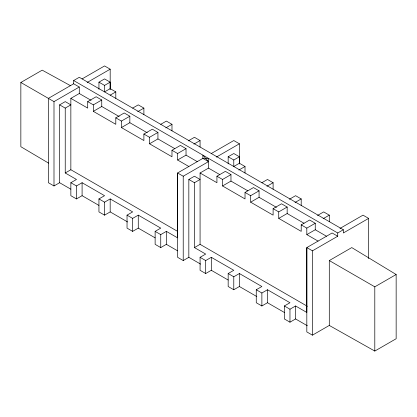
<?xml version="1.0" encoding="UTF-8"?>
<svg xmlns="http://www.w3.org/2000/svg" width="417" height="417" viewBox="0 0 417 417"><rect width="100%" height="100%" fill="white"/><g stroke="black" fill="none" stroke-linecap="round" stroke-linejoin="round"><path stroke-width="0.63" d="M70.64 85.766L42.2 70.155L20.85 82.483L20.85 146.706L48.591 163.13M368.623 258.613L368.623 218.393L343.337 232.988L343.337 229.746L79.282 77.291L73.663 80.538L73.663 83.781L48.377 98.376L48.377 182.714L53.996 185.956L53.996 101.618L79.282 87.023L79.282 93.512L91.078 100.325M53.996 185.956L59.615 182.714L59.615 104.865L65.234 101.618L70.854 104.865L65.234 108.107L59.615 104.865M65.234 108.107L65.234 172.982L76.473 179.472L70.854 182.714L70.854 195.688L76.473 198.93L82.092 195.688L98.944 205.419M76.473 198.93L76.473 185.956L82.092 182.714L104.563 195.688L98.944 198.93L98.944 211.904L104.563 215.151L110.182 211.904L110.182 198.93L104.563 202.177L98.944 198.93M101.753 99.997L93.325 104.865L93.325 111.349L101.753 106.486L101.753 99.997L96.134 96.754L87.706 101.618L87.706 108.107L70.854 98.376L70.854 169.74L177.6 231.367M82.092 78.912L104.563 65.938L110.182 69.186L110.182 89.295L110.182 82.159L104.563 78.912L98.944 82.159L98.944 89.295M129.843 116.218L121.415 121.081L121.415 127.571L129.843 122.702L129.843 116.218L124.224 112.971L115.801 117.839L115.801 124.323L93.325 111.349M157.934 132.434L149.51 137.302L149.51 143.787L157.934 138.924L157.934 132.434L152.32 129.192L143.891 134.055L143.891 140.545L121.415 127.571M186.029 148.655L177.6 153.519L177.6 160.008L186.029 155.14L186.029 148.655L180.41 145.408L171.981 150.276L171.981 156.761L149.51 143.787M307.381 306.297L200.071 244.341L200.071 172.982L208.5 168.114L208.5 158.382L202.881 158.382L177.6 172.982L177.6 257.315L183.219 260.562L183.219 176.224L177.6 172.982L177.6 237.857L166.362 231.367L160.743 234.609L155.129 231.367L155.129 244.341L160.743 247.589L166.362 244.341L177.6 250.831M183.219 260.562L188.833 257.32L188.838 179.466L194.452 176.224L200.071 179.466L194.452 182.714L188.838 179.466M194.452 182.714L194.452 247.589L205.69 254.073L200.077 257.315L200.071 270.294L205.69 273.536L211.31 270.294L228.162 280.026M205.69 273.536L205.69 260.562L211.31 257.315L233.781 270.294L228.167 273.536L228.167 286.51L233.781 289.752L239.4 286.51L239.4 273.536L233.781 276.779L228.167 273.536M230.971 174.603L222.548 179.466L222.548 185.956L230.971 181.087L230.971 174.603L225.357 171.361L216.929 176.224L216.929 182.714L200.071 172.982M239.4 163.766L239.4 143.787L233.781 140.545L211.31 153.519M259.066 190.819L250.638 195.688L250.638 202.172L259.066 197.309L259.066 190.819L253.447 187.577L245.019 192.44L245.019 198.93L222.548 185.956M287.157 207.04L278.728 211.904L278.728 218.393L287.157 213.525L287.157 207.04L281.538 203.798L273.109 208.662L273.109 215.151L250.638 202.172M315.247 223.257L306.818 228.125L306.818 234.609L315.247 229.746L315.247 223.257L309.628 220.014L301.204 224.878L301.204 231.367L278.728 218.393M329.294 325.437L329.294 260.562L351.766 247.589L396.15 274.511L396.15 338.734L374.8 351.062L329.294 325.437L312.437 335.164L312.437 250.831L306.818 247.583L306.818 312.458L295.585 305.974L289.966 309.216L284.347 305.974L284.347 318.948L289.966 322.19L295.585 318.948L307.381 325.76M312.437 250.831L337.723 236.23L337.723 232.988L73.663 80.538M374.8 351.062L374.8 286.833L396.15 274.511M87.148 82.483L110.182 69.186M70.854 98.376L79.282 93.512M98.944 82.159L104.563 85.402L110.182 82.159M110.182 95.133L115.801 91.891L115.801 98.376M132.653 108.107L138.272 104.865L143.891 108.107L143.891 114.597M137.709 111.678L143.891 108.107M65.234 172.982L70.854 169.74M160.743 124.323L166.362 121.081L171.981 124.323L171.981 130.813M165.799 127.894L171.981 124.323M188.275 140.868L194.452 137.302L200.071 140.545L200.071 147.029M193.895 144.11L200.071 140.545M183.219 176.224L208.5 161.629L202.881 155.14L202.881 158.382L208.5 161.629M216.366 157.089L239.4 143.787M155.129 237.857L138.272 228.125L132.653 231.367L127.034 228.125L127.034 215.151L132.653 211.904L110.182 198.93M228.167 163.897L228.167 156.761L233.781 153.519L239.4 156.761L239.4 163.897M127.034 215.151L132.653 218.393L138.272 215.151L160.743 228.125L155.129 231.367M228.167 156.761L233.781 160.008L239.4 156.761M238.837 170.063L245.019 166.492L245.019 172.982M261.876 182.714L267.49 179.466L273.109 182.714L273.109 189.198M266.932 186.279L273.109 182.714M194.452 247.589L200.071 244.341M289.403 199.253L295.585 195.688L301.199 198.93L301.204 205.419M295.022 202.5L301.199 198.93M317.493 215.474L323.675 211.904L329.294 215.151L329.294 221.635M323.112 218.716L329.294 215.151M339.97 228.448L363.004 215.151L368.623 218.393M337.723 232.988L343.337 229.746M284.347 312.458L267.49 302.732L261.876 305.974L256.257 302.732L256.257 289.752L261.876 286.51L239.4 273.536M256.257 289.752L261.876 293L267.49 289.752L289.966 302.726L284.347 305.974M115.801 91.891L110.182 88.644L104.563 91.891L104.563 85.402M245.019 166.492L239.4 163.25L233.781 166.492L233.781 160.008M73.663 83.781L79.282 87.023M337.723 236.23L332.104 232.988L306.818 247.583L306.818 331.922L312.437 335.164M101.753 106.486L119.168 116.541M129.843 122.702L147.264 132.757M157.934 138.924L174.791 148.655M186.029 155.14L197.262 161.629M208.5 168.114L219.738 174.603M230.971 181.087L247.828 190.819M259.066 197.309L276.481 207.364M287.157 213.525L304.009 223.257M315.247 229.746L326.485 236.23M87.706 101.618L93.325 104.865M115.801 117.839L121.415 121.081M143.891 134.055L149.51 137.302M171.981 150.276L177.6 153.519M216.929 176.224L222.548 179.466M245.019 192.44L250.638 195.688M273.109 208.662L278.728 211.904M301.204 224.878L306.818 228.125M177.6 160.008L188.838 166.492M306.818 234.609L318.056 241.099M20.85 82.483L53.996 101.618M329.294 260.562L374.8 286.833M70.854 182.714L76.473 185.956M200.077 257.315L205.69 260.562M59.615 182.714L70.854 189.203M110.182 211.904L127.597 221.964M188.833 257.32L200.634 264.128M239.4 286.51L256.82 296.565M295.585 305.974L295.585 318.948M289.966 309.216L289.966 322.19M267.49 289.752L267.49 302.732M261.876 293L261.876 305.974M233.781 276.779L233.781 289.752M211.31 257.315L211.31 270.294M166.362 231.367L166.362 244.341M160.743 234.609L160.743 247.589M138.272 215.151L138.272 228.125M132.653 218.393L132.653 231.367M104.563 202.177L104.563 215.151M82.092 182.714L82.092 195.688"/></g></svg>
